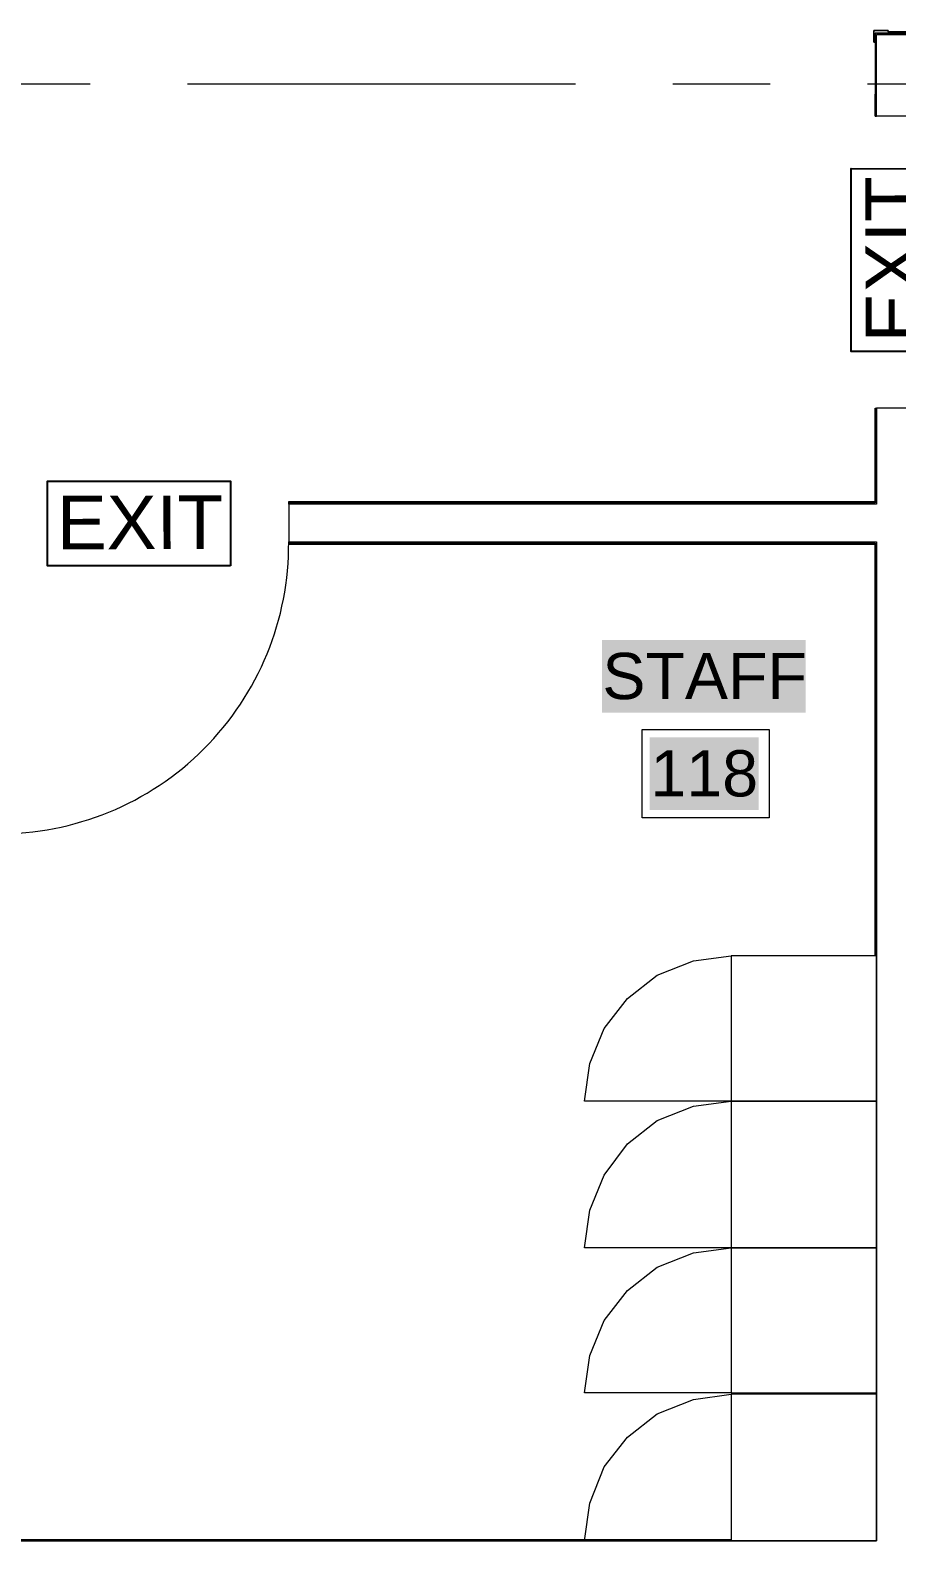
# Model space of a CAD drawing. Header units: inches. Extents: x 0.9 to 36.3, y 0.7 to 23.3.
# Drawn here: x 17.486 to 18.598, y 7.336 to 9.301 of the extents above; entities that cross this region are included whole.
import ezdxf

# ---------------------------------------------------------------- set-up
doc = ezdxf.new("R2010")
doc.units = ezdxf.units.IN
doc.linetypes.add('ACAD_ISO02W100', pattern=[15, 12, -3])
for name, color, linetype, lineweight, true_color in [('Blocks', 7, 'Continuous', 5, 0x9a9c7f), ('Boarder for name', 7, 'Continuous', 5, 0x777777), ('Doors', 7, 'Continuous', 5, 0xf2db9c), ('PDF_Geometry', 7, 'Continuous', 9, 0x777777)]:
    doc.layers.add(name, color=color, linetype=linetype, lineweight=lineweight, true_color=true_color)
doc.layers.add('EXIT', color=10, linetype='Continuous')
doc.layers.add('PDF_Text', color=7, linetype='Continuous')
doc.layers.add('PDF_Solid Fills', color=7, linetype='Continuous', true_color=0xffffff)
doc.styles.add('PDF Arial', font='arial.ttf')
doc.styles.get("Standard").update_dxf_attribs({"font": 'arial.ttf'})

msp = doc.modelspace()

# ---------------------------------------------------------------- linework, layer by layer
at = {"layer": 'Blocks', "linetype": 'ByBlock'}
for points in [[(18.3859, 7.5514), (18.1976, 7.5514), (18.2043, 7.5997), (18.2226, 7.6447), (18.2526, 7.683), (18.2909, 7.713), (18.3376, 7.7314), (18.3859, 7.738), (18.1976, 7.738), (18.2043, 7.7863), (18.2226, 7.8313), (18.2526, 7.8713), (18.2909, 7.9013), (18.3376, 7.9197), (18.3859, 7.9263), (18.1976, 7.9263), (18.2043, 7.9747), (18.2226, 8.0197), (18.2526, 8.058), (18.2909, 8.088), (18.3376, 8.1063), (18.3859, 8.113)], [(18.3859, 7.3614), (18.1976, 7.3614), (18.2043, 7.4097), (18.2226, 7.4564), (18.2526, 7.4947), (18.2909, 7.5247), (18.3376, 7.543), (18.3859, 7.5497)]]:
    msp.add_lwpolyline(points, dxfattribs=at)
for points in [[(18.5726, 7.9263), (18.5726, 8.113), (18.3859, 8.113), (18.3859, 7.9263)], [(18.5726, 7.738), (18.5726, 7.9263), (18.3859, 7.9263), (18.3859, 7.738)], [(18.5726, 7.5514), (18.5726, 7.738), (18.3859, 7.738), (18.3859, 7.5514)], [(18.5726, 7.3614), (18.5726, 7.5497), (18.3859, 7.5497), (18.3859, 7.3614)]]:
    msp.add_lwpolyline(points, close=True, dxfattribs=at)
at = {"layer": 'Boarder for name', "linetype": 'ByBlock'}
msp.add_lwpolyline([(18.2714, 8.4037), (18.4348, 8.4037), (18.4348, 8.2903), (18.2714, 8.2903)], close=True, dxfattribs=at)
at = {"layer": 'Doors', "linetype": 'ByBlock'}
msp.add_arc((17.4456, 8.6417), 0.372, 269.546, 0.454, dxfattribs=at)
at = {"layer": 'EXIT', "linetype": 'ByBlock', "ltscale": 0.001}
for points in [[(18.6487, 9.1239), (18.6487, 8.8891), (18.5401, 8.8892), (18.5401, 9.124)], [(17.7427, 8.6137), (17.5079, 8.6137), (17.508, 8.7224), (17.7428, 8.7224)]]:
    msp.add_lwpolyline(points, close=True, dxfattribs=at)
at = {"layer": 'PDF_Geometry', "linetype": 'ByBlock'}
msp.add_line((18.3859, 7.363), (17.4143, 7.363), dxfattribs=at)
for points in [[(18.5709, 9.298), (18.5709, 9.1913), (18.5726, 9.1913), (18.5726, 9.2963), (20.3075, 9.2963), (20.7492, 9.2963), (20.7492, 9.298), (20.7492, 9.2996), (20.3075, 9.2996), (18.5876, 9.2996), (18.5876, 9.3013), (18.5692, 9.3013), (18.5692, 9.2863), (18.5709, 9.2863), (18.5692, 9.2863), (18.5692, 9.3013), (18.5876, 9.3013), (18.5876, 9.298), (18.5709, 9.298), (18.5709, 9.2863), (18.5709, 9.1913), (18.5709, 9.2196)], [(18.5726, 9.298), (20.3075, 9.298), (18.5876, 9.298)], [(20.3142, 6.0998), (20.0359, 6.0998), (20.0359, 6.1931), (20.2375, 6.1931), (20.2375, 7.6647), (19.0326, 7.6647), (19.0326, 7.7147), (20.2375, 7.7147), (20.2375, 9.223), (18.6226, 9.223), (18.6226, 9.1913), (18.5726, 9.1913), (18.5726, 9.2663), (18.5726, 9.2963), (18.6226, 9.2963), (20.3075, 9.2963), (20.7492, 9.2963), (20.7492, 9.2663), (20.7492, 9.223), (20.5625, 9.223)], [(17.4376, 9.233), (17.5626, 9.233)], [(17.6876, 9.233), (18.1859, 9.233)], [(18.3109, 9.233), (18.4359, 9.233)], [(18.5609, 9.233), (19.0609, 9.233)], [(18.5709, 9.1913), (18.5709, 9.1913)], [(18.6226, 8.8163), (18.5726, 8.8163), (18.5726, 8.693), (17.8176, 8.693), (17.8176, 8.6446), (18.5726, 8.6446), (18.5726, 7.3614), (17.4126, 7.3614), (17.4126, 7.4947), (17.3193, 7.4947), (17.3193, 6.9047)], [(18.5726, 8.693), (17.8176, 8.693), (17.8176, 8.6946), (17.8176, 8.6963), (18.5709, 8.6963), (18.5709, 8.6946), (18.5709, 8.6963), (18.5709, 8.8163), (18.5726, 8.8163), (18.5726, 8.7346)], [(18.5709, 8.8163), (18.5709, 8.8163)], [(18.5709, 8.6946), (18.5709, 8.8163), (18.5709, 8.6946)], [(17.8176, 8.6946), (18.5709, 8.6946), (17.8176, 8.6946)], [(18.5709, 8.113), (18.5709, 8.6413), (18.5709, 8.643), (18.5709, 8.6413), (17.8176, 8.6413), (17.8176, 8.643), (17.8176, 8.6446), (18.5726, 8.6446), (18.5726, 8.113)], [(18.5709, 8.113), (18.5709, 8.643), (18.5709, 8.113)], [(18.5726, 7.3614), (17.4126, 7.3614), (17.4126, 8.0247), (17.4126, 7.3997)], [(18.5709, 7.5514), (18.5709, 7.5497)], [(18.5726, 7.5514), (18.5726, 7.5497)], [(17.4126, 7.3614), (18.3859, 7.3614), (17.4126, 7.3614)], [(18.5726, 7.3614), (18.5726, 7.3614)]]:
    msp.add_lwpolyline(points, dxfattribs=at)
for points in [[(17.8176, 8.643), (18.5709, 8.643)], [(18.5709, 7.5497), (18.5709, 7.5514)]]:
    msp.add_lwpolyline(points, close=True, dxfattribs=at)
at = {"layer": 'PDF_Solid Fills', "linetype": 'ByBlock', "transparency": 33554559}
for points in [[(18.2198, 8.4253), (18.4814, 8.4253), (18.2198, 8.5187), (18.4814, 8.5187)], [(18.2814, 8.3003), (18.4214, 8.3003), (18.2814, 8.3937), (18.4214, 8.3937)]]:
    msp.add_solid(points, dxfattribs=at)

# ---------------------------------------------------------------- texts
at = {"layer": 'EXIT', "linetype": 'ACAD_ISO02W100', "ltscale": 0.01}
for rotation, p in [(90.1366, (18.6275, 8.9009)), (0.1366, (17.5198, 8.635))]:
    msp.add_text('EXIT', height=0.06879, rotation=rotation, dxfattribs=at).set_placement(p)
at = {"layer": 'PDF_Text', "linetype": 'ByBlock', "char_height": 0.05939, "attachment_point": 4, "style": 'PDF Arial'}
for s, insert in [('STAFF', (18.2205, 8.4719)), ('118', (18.2821, 8.3469))]:
    msp.add_mtext(s, dxfattribs=dict(at, insert=insert))

doc.saveas('drawing.dxf')
